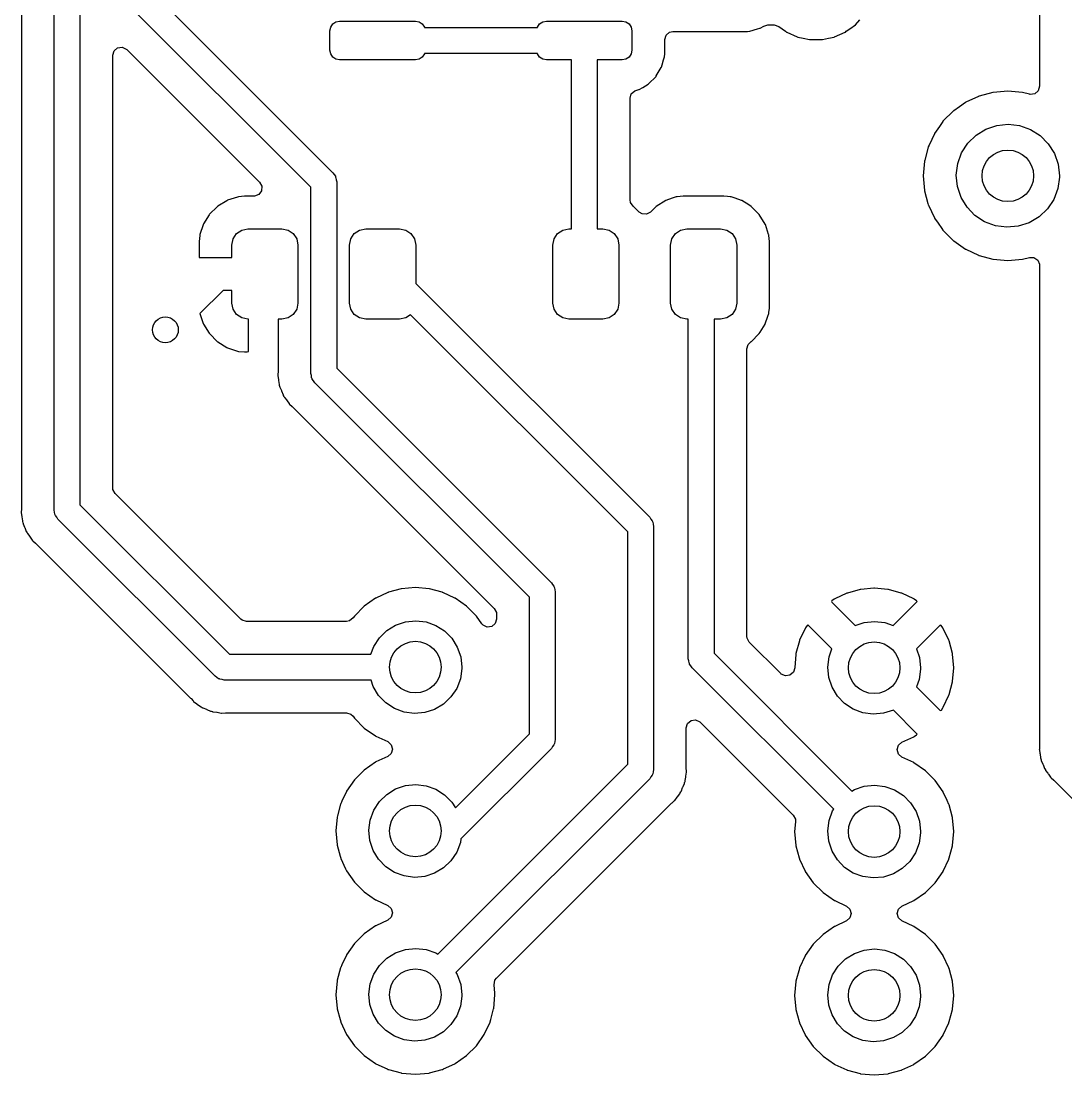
# Model space of a CAD drawing. Extents: x 61 to 228, y -146 to -45.
# Drawn here: x 167.18 to 183.38, y -120.77 to -104.43 of the extents above; entities that cross this region are included whole.
import ezdxf

# ---------------------------------------------------------------- set-up
doc = ezdxf.new("R2010")
doc.units = 0
doc.layers.add('BLACK', color=7, linetype='CONTINUOUS')

msp = doc.modelspace()

# ---------------------------------------------------------------- linework, layer by layer
at = {"layer": 'BLACK', "linetype": 'CONTINUOUS'}
for p, q in [((167.185, -58.9526), (167.185, -111.985)), ((167.694, -112.014), (167.694, -58.9277)), ((168.094, -59.0108), (168.094, -111.931)), ((182.968, -99.5813), (182.968, -105.443)), ((169.11, -103.879), (172.015, -106.784)), ((171.673, -107.008), (168.768, -104.103)), ((180.113, -104.489), (180.182, -104.412)), ((171.969, -104.582), (171.981, -104.525)), ((171.969, -104.882), (171.969, -104.582)), ((171.981, -104.525), (172.013, -104.476)), ((172.013, -104.476), (172.062, -104.444)), ((172.062, -104.444), (172.119, -104.432)), ((172.119, -104.432), (173.294, -104.432)), ((173.294, -104.432), (173.352, -104.444)), ((173.352, -104.444), (173.4, -104.476)), ((173.4, -104.476), (173.433, -104.525)), ((173.433, -104.525), (173.434, -104.532)), ((173.434, -104.532), (175.184, -104.532)), ((175.184, -104.532), (175.186, -104.525)), ((175.186, -104.525), (175.218, -104.476)), ((175.218, -104.476), (175.267, -104.444)), ((175.267, -104.444), (175.324, -104.432)), ((175.324, -104.432), (176.499, -104.432)), ((176.499, -104.432), (176.557, -104.444)), ((176.557, -104.444), (176.605, -104.476)), ((176.605, -104.476), (176.638, -104.525)), ((176.638, -104.525), (176.649, -104.582)), ((176.649, -104.582), (176.649, -104.882)), ((177.232, -104.602), (177.284, -104.591)), ((177.284, -104.591), (178.441, -104.591)), ((178.441, -104.591), (178.443, -104.591)), ((178.443, -104.591), (178.472, -104.589)), ((178.443, -104.591), (178.443, -104.591)), ((178.472, -104.589), (178.478, -104.588)), ((178.472, -104.589), (178.472, -104.589)), ((178.478, -104.588), (178.597, -104.554)), ((178.597, -104.554), (178.63, -104.544)), ((178.63, -104.544), (178.638, -104.542)), ((178.63, -104.544), (178.63, -104.544)), ((178.638, -104.542), (178.694, -104.509)), ((178.694, -104.509), (178.758, -104.491)), ((178.758, -104.491), (178.853, -104.491)), ((178.853, -104.491), (178.927, -104.515)), ((178.927, -104.515), (179.031, -104.59)), ((179.031, -104.59), (179.045, -104.601)), ((179.959, -104.601), (179.973, -104.59)), ((179.973, -104.59), (180.027, -104.551)), ((180.027, -104.551), (180.113, -104.489)), ((177.158, -104.717), (177.178, -104.649)), ((177.158, -104.949), (177.158, -104.717)), ((177.178, -104.649), (177.232, -104.602)), ((179.045, -104.601), (179.051, -104.604)), ((179.051, -104.604), (179.051, -104.604)), ((179.051, -104.604), (179.213, -104.676)), ((179.213, -104.676), (179.22, -104.679)), ((179.22, -104.679), (179.305, -104.697)), ((179.305, -104.697), (179.4, -104.717)), ((179.4, -104.717), (179.4, -104.717)), ((179.4, -104.717), (179.406, -104.718)), ((179.406, -104.718), (179.597, -104.718)), ((179.597, -104.718), (179.604, -104.717)), ((179.604, -104.717), (179.698, -104.697)), ((179.604, -104.717), (179.604, -104.717)), ((179.698, -104.697), (179.784, -104.679)), ((179.784, -104.679), (179.79, -104.676)), ((179.79, -104.676), (179.953, -104.604)), ((179.953, -104.604), (179.959, -104.601)), ((179.953, -104.604), (179.953, -104.604)), ((168.602, -104.961), (168.623, -104.893)), ((168.623, -104.893), (168.676, -104.846)), ((168.676, -104.846), (168.746, -104.836)), ((168.746, -104.836), (168.811, -104.866)), ((168.811, -104.866), (168.818, -104.872)), ((168.818, -104.872), (170.877, -106.931)), ((171.981, -104.94), (171.969, -104.882)), ((176.649, -104.882), (176.638, -104.94)), ((168.602, -111.668), (168.602, -104.961)), ((172.013, -104.989), (171.981, -104.94)), ((172.062, -105.021), (172.013, -104.989)), ((172.119, -105.032), (172.062, -105.021)), ((173.294, -105.032), (172.119, -105.032)), ((173.352, -105.021), (173.294, -105.032)), ((173.4, -104.989), (173.352, -105.021)), ((173.433, -104.94), (173.4, -104.989)), ((173.434, -104.932), (173.433, -104.94)), ((175.184, -104.932), (173.434, -104.932)), ((175.186, -104.94), (175.184, -104.932)), ((175.218, -104.989), (175.186, -104.94)), ((175.267, -105.021), (175.218, -104.989)), ((175.324, -105.032), (175.267, -105.021)), ((175.712, -105.032), (175.324, -105.032)), ((175.712, -107.654), (175.712, -105.032)), ((176.499, -105.032), (176.112, -105.032)), ((176.112, -105.032), (176.112, -107.654)), ((176.557, -105.021), (176.499, -105.032)), ((176.605, -104.989), (176.557, -105.021)), ((176.638, -104.94), (176.605, -104.989)), ((177.119, -105.112), (177.141, -105.035)), ((177.141, -105.035), (177.155, -104.986)), ((177.155, -104.986), (177.156, -104.974)), ((177.156, -104.974), (177.158, -104.951)), ((177.158, -104.951), (177.158, -104.949)), ((177.158, -104.951), (177.158, -104.951)), ((177.028, -105.282), (177.105, -105.153)), ((177.105, -105.153), (177.109, -105.146)), ((177.109, -105.146), (177.119, -105.112)), ((176.899, -105.411), (176.906, -105.407)), ((176.906, -105.407), (177.024, -105.289)), ((177.024, -105.289), (177.028, -105.282)), ((177.028, -105.282), (177.028, -105.282)), ((176.62, -105.628), (176.64, -105.56)), ((176.64, -105.56), (176.694, -105.513)), ((176.694, -105.513), (176.711, -105.507)), ((176.711, -105.507), (176.755, -105.494)), ((176.755, -105.494), (176.763, -105.492)), ((176.755, -105.494), (176.755, -105.494)), ((176.763, -105.492), (176.819, -105.459)), ((176.819, -105.459), (176.899, -105.411)), ((176.899, -105.411), (176.899, -105.411)), ((182.244, -105.538), (182.033, -105.595)), ((182.249, -105.537), (182.244, -105.538)), ((182.244, -105.538), (182.244, -105.538)), ((182.477, -105.517), (182.249, -105.537)), ((182.705, -105.537), (182.477, -105.517)), ((182.81, -105.565), (182.705, -105.537)), ((182.824, -105.568), (182.81, -105.565)), ((182.895, -105.558), (182.824, -105.568)), ((182.948, -105.511), (182.895, -105.558)), ((182.968, -105.443), (182.948, -105.511)), ((176.62, -107.204), (176.62, -105.628)), ((181.821, -105.693), (181.726, -105.759)), ((181.826, -105.691), (181.821, -105.693)), ((182.023, -105.599), (181.826, -105.691)), ((181.826, -105.691), (181.826, -105.691)), ((182.028, -105.596), (182.023, -105.599)), ((182.023, -105.599), (182.023, -105.599)), ((182.033, -105.595), (182.028, -105.596)), ((182.033, -105.595), (182.033, -105.595)), ((181.633, -105.824), (181.471, -105.986)), ((181.638, -105.821), (181.633, -105.824)), ((181.726, -105.759), (181.638, -105.821)), ((181.638, -105.821), (181.638, -105.821)), ((181.468, -105.991), (181.417, -106.064)), ((181.471, -105.986), (181.468, -105.991)), ((181.468, -105.991), (181.468, -105.991)), ((182.137, -106.107), (182.306, -106.049)), ((182.306, -106.049), (182.483, -106.031)), ((182.483, -106.031), (182.66, -106.052)), ((182.66, -106.052), (182.828, -106.111)), ((181.338, -106.179), (181.256, -106.354)), ((181.34, -106.174), (181.338, -106.179)), ((181.338, -106.179), (181.338, -106.179)), ((181.417, -106.064), (181.34, -106.174)), ((181.857, -106.325), (181.985, -106.2)), ((181.985, -106.2), (182.137, -106.107)), ((182.828, -106.111), (182.979, -106.207)), ((182.979, -106.207), (183.104, -106.334)), ((181.242, -106.387), (181.188, -106.586)), ((181.243, -106.381), (181.242, -106.387)), ((181.242, -106.387), (181.242, -106.387)), ((181.256, -106.354), (181.243, -106.381)), ((181.761, -106.475), (181.857, -106.325)), ((183.104, -106.334), (183.199, -106.485)), ((181.7, -106.642), (181.761, -106.475)), ((183.199, -106.485), (183.258, -106.653)), ((181.184, -106.602), (181.164, -106.831)), ((181.188, -106.586), (181.184, -106.602)), ((181.677, -106.819), (181.7, -106.642)), ((183.258, -106.653), (183.277, -106.831)), ((172.015, -106.784), (172.033, -106.813)), ((172.033, -106.813), (172.054, -106.839)), ((172.054, -106.839), (172.056, -106.85)), ((172.056, -106.85), (172.062, -106.86)), ((172.062, -106.86), (172.066, -106.893)), ((181.164, -106.831), (181.184, -107.059)), ((181.695, -106.997), (181.677, -106.819)), ((183.277, -106.853), (183.252, -107.029)), ((183.277, -106.831), (183.277, -106.853)), ((170.877, -106.931), (170.911, -106.994)), ((170.911, -106.994), (170.906, -107.065)), ((171.673, -109.897), (171.673, -107.008)), ((172.066, -106.893), (172.073, -106.926)), ((172.073, -106.926), (172.073, -109.815)), ((181.751, -107.166), (181.695, -106.997)), ((183.252, -107.029), (183.189, -107.196)), ((170.535, -107.16), (170.381, -107.211)), ((170.549, -107.157), (170.535, -107.16)), ((170.644, -107.147), (170.549, -107.157)), ((170.651, -107.147), (170.644, -107.147)), ((170.788, -107.147), (170.651, -107.147)), ((170.797, -107.146), (170.788, -107.147)), ((170.864, -107.121), (170.797, -107.146)), ((170.906, -107.065), (170.864, -107.121)), ((176.627, -107.245), (176.62, -107.204)), ((177.274, -107.18), (177.175, -107.213)), ((177.337, -107.159), (177.274, -107.18)), ((177.343, -107.157), (177.337, -107.159)), ((177.337, -107.159), (177.337, -107.159)), ((177.35, -107.156), (177.343, -107.157)), ((177.446, -107.146), (177.35, -107.156)), ((177.35, -107.156), (177.35, -107.156)), ((177.449, -107.146), (177.446, -107.146)), ((177.446, -107.146), (177.446, -107.146)), ((178.075, -107.146), (177.449, -107.146)), ((178.129, -107.152), (178.075, -107.146)), ((178.172, -107.156), (178.129, -107.152)), ((178.179, -107.157), (178.172, -107.156)), ((178.172, -107.156), (178.172, -107.156)), ((178.186, -107.159), (178.179, -107.157)), ((178.25, -107.18), (178.186, -107.159)), ((178.186, -107.159), (178.186, -107.159)), ((178.347, -107.212), (178.25, -107.18)), ((181.184, -107.059), (181.185, -107.064)), ((181.185, -107.064), (181.185, -107.064)), ((181.185, -107.064), (181.237, -107.259)), ((181.844, -107.319), (181.751, -107.166)), ((183.189, -107.196), (183.09, -107.345)), ((170.219, -107.312), (170.104, -107.426)), ((170.23, -107.303), (170.219, -107.312)), ((170.368, -107.217), (170.23, -107.303)), ((170.381, -107.211), (170.368, -107.217)), ((176.668, -107.302), (176.627, -107.245)), ((176.673, -107.305), (176.668, -107.302)), ((176.678, -107.31), (176.673, -107.305)), ((176.76, -107.393), (176.678, -107.31)), ((177.02, -107.311), (176.939, -107.393)), ((177.025, -107.306), (177.02, -107.311)), ((177.175, -107.213), (177.025, -107.306)), ((178.353, -107.216), (178.347, -107.212)), ((178.461, -107.283), (178.353, -107.216)), ((178.353, -107.216), (178.353, -107.216)), ((178.498, -107.305), (178.461, -107.283)), ((178.623, -107.43), (178.498, -107.305)), ((181.237, -107.259), (181.243, -107.28)), ((181.243, -107.28), (181.245, -107.285)), ((181.245, -107.285), (181.245, -107.285)), ((181.245, -107.285), (181.338, -107.482)), ((181.967, -107.447), (181.844, -107.319)), ((183.09, -107.345), (182.961, -107.468)), ((170.095, -107.438), (170.01, -107.576)), ((170.104, -107.426), (170.095, -107.438)), ((176.806, -107.422), (176.76, -107.393)), ((176.876, -107.427), (176.806, -107.422)), ((176.939, -107.393), (176.876, -107.427)), ((178.716, -107.581), (178.623, -107.43)), ((181.338, -107.482), (181.338, -107.482)), ((181.338, -107.482), (181.34, -107.487)), ((181.34, -107.487), (181.395, -107.567)), ((182.117, -107.545), (181.967, -107.447)), ((182.961, -107.468), (182.808, -107.559)), ((170.004, -107.589), (169.953, -107.743)), ((170.01, -107.576), (170.004, -107.589)), ((170.521, -107.728), (170.602, -107.674)), ((170.602, -107.674), (170.698, -107.654)), ((170.698, -107.654), (171.223, -107.654)), ((171.223, -107.654), (171.319, -107.674)), ((171.319, -107.674), (171.4, -107.728)), ((172.346, -107.728), (172.427, -107.674)), ((172.427, -107.674), (172.523, -107.654)), ((172.523, -107.654), (173.048, -107.654)), ((173.048, -107.654), (173.144, -107.674)), ((173.144, -107.674), (173.225, -107.728)), ((175.498, -107.728), (175.579, -107.674)), ((175.579, -107.674), (175.674, -107.654)), ((175.674, -107.654), (175.712, -107.654)), ((176.112, -107.654), (176.199, -107.654)), ((176.199, -107.654), (176.295, -107.674)), ((176.295, -107.674), (176.376, -107.728)), ((177.323, -107.728), (177.404, -107.674)), ((177.404, -107.674), (177.499, -107.654)), ((177.499, -107.654), (178.024, -107.654)), ((178.024, -107.654), (178.12, -107.674)), ((178.12, -107.674), (178.201, -107.728)), ((178.718, -107.588), (178.716, -107.581)), ((178.769, -107.74), (178.718, -107.588)), ((181.395, -107.567), (181.453, -107.649)), ((181.453, -107.649), (181.471, -107.675)), ((181.471, -107.675), (181.633, -107.837)), ((182.284, -107.607), (182.117, -107.545)), ((182.461, -107.63), (182.284, -107.607)), ((182.638, -107.614), (182.461, -107.63)), ((182.808, -107.559), (182.638, -107.614)), ((169.95, -107.757), (169.94, -107.851)), ((169.94, -107.851), (169.94, -107.857)), ((169.94, -107.857), (169.94, -108.082)), ((169.953, -107.743), (169.95, -107.757)), ((170.448, -107.904), (170.467, -107.809)), ((170.467, -107.809), (170.521, -107.728)), ((171.4, -107.728), (171.454, -107.809)), ((171.454, -107.809), (171.473, -107.904)), ((172.273, -107.904), (172.292, -107.809)), ((172.292, -107.809), (172.346, -107.728)), ((173.225, -107.728), (173.279, -107.809)), ((173.279, -107.809), (173.298, -107.904)), ((175.424, -107.904), (175.443, -107.809)), ((175.443, -107.809), (175.498, -107.728)), ((176.376, -107.728), (176.43, -107.809)), ((176.43, -107.809), (176.449, -107.904)), ((177.249, -107.904), (177.268, -107.809)), ((177.268, -107.809), (177.323, -107.728)), ((178.201, -107.728), (178.255, -107.809)), ((178.255, -107.809), (178.274, -107.904)), ((178.772, -107.748), (178.769, -107.74)), ((178.773, -107.755), (178.772, -107.748)), ((178.783, -107.851), (178.773, -107.755)), ((178.773, -107.755), (178.773, -107.755)), ((178.783, -107.854), (178.783, -107.851)), ((178.783, -108.855), (178.783, -107.854)), ((181.633, -107.837), (181.638, -107.84)), ((181.638, -107.84), (181.638, -107.84)), ((181.638, -107.84), (181.712, -107.892)), ((170.448, -108.1), (170.448, -107.904)), ((171.473, -107.904), (171.473, -108.804)), ((172.273, -108.804), (172.273, -107.904)), ((173.298, -107.904), (173.298, -108.499)), ((175.424, -108.804), (175.424, -107.904)), ((176.449, -107.904), (176.449, -108.804)), ((177.249, -108.804), (177.249, -107.904)), ((178.274, -107.904), (178.274, -108.804)), ((181.712, -107.892), (181.821, -107.968)), ((181.821, -107.968), (181.826, -107.97)), ((181.826, -107.97), (181.826, -107.97)), ((181.826, -107.97), (182.021, -108.061)), ((169.94, -108.082), (169.944, -108.098)), ((169.944, -108.098), (169.946, -108.099)), ((169.946, -108.099), (169.953, -108.1)), ((169.953, -108.1), (170.448, -108.1)), ((182.021, -108.061), (182.028, -108.065)), ((182.028, -108.065), (182.033, -108.066)), ((182.033, -108.066), (182.033, -108.066)), ((182.033, -108.066), (182.244, -108.123)), ((182.244, -108.123), (182.244, -108.123)), ((182.244, -108.123), (182.249, -108.124)), ((182.249, -108.124), (182.477, -108.144)), ((182.477, -108.144), (182.705, -108.124)), ((182.705, -108.124), (182.81, -108.096)), ((182.81, -108.096), (182.881, -108.098)), ((182.881, -108.098), (182.94, -108.138)), ((182.94, -108.138), (182.968, -108.203)), ((182.968, -108.203), (182.968, -108.218)), ((182.968, -108.218), (182.968, -115.661)), ((173.298, -108.499), (176.926, -112.127)), ((170.312, -108.608), (169.953, -108.968)), ((170.448, -108.608), (170.312, -108.608)), ((170.448, -108.804), (170.448, -108.608)), ((170.467, -108.9), (170.448, -108.804)), ((171.473, -108.804), (171.454, -108.9)), ((172.292, -108.9), (172.273, -108.804)), ((175.443, -108.9), (175.424, -108.804)), ((176.449, -108.804), (176.43, -108.9)), ((177.268, -108.9), (177.249, -108.804)), ((178.274, -108.804), (178.255, -108.9)), ((169.953, -108.968), (170.004, -109.121)), ((170.521, -108.981), (170.467, -108.9)), ((170.602, -109.035), (170.521, -108.981)), ((171.4, -108.981), (171.319, -109.035)), ((171.454, -108.9), (171.4, -108.981)), ((172.346, -108.981), (172.292, -108.9)), ((172.427, -109.035), (172.346, -108.981)), ((173.219, -108.985), (173.144, -109.035)), ((176.584, -112.351), (173.219, -108.985)), ((175.498, -108.981), (175.443, -108.9)), ((175.579, -109.035), (175.498, -108.981)), ((176.376, -108.981), (176.295, -109.035)), ((176.43, -108.9), (176.376, -108.981)), ((177.323, -108.981), (177.268, -108.9)), ((177.404, -109.035), (177.323, -108.981)), ((178.201, -108.981), (178.12, -109.035)), ((178.255, -108.9), (178.201, -108.981)), ((178.757, -109.006), (178.77, -108.966)), ((178.77, -108.966), (178.772, -108.959)), ((178.77, -108.966), (178.77, -108.966)), ((178.772, -108.959), (178.773, -108.95)), ((178.773, -108.95), (178.78, -108.881)), ((178.78, -108.881), (178.783, -108.855)), ((170.004, -109.121), (170.011, -109.134)), ((170.011, -109.134), (170.096, -109.272)), ((170.698, -109.054), (170.602, -109.035)), ((170.706, -109.054), (170.698, -109.054)), ((170.706, -109.549), (170.706, -109.054)), ((171.223, -109.054), (171.165, -109.054)), ((171.165, -109.054), (171.165, -109.868)), ((171.319, -109.035), (171.223, -109.054)), ((172.523, -109.054), (172.427, -109.035)), ((173.048, -109.054), (172.523, -109.054)), ((173.144, -109.035), (173.048, -109.054)), ((175.674, -109.054), (175.579, -109.035)), ((176.199, -109.054), (175.674, -109.054)), ((176.295, -109.035), (176.199, -109.054)), ((177.499, -109.054), (177.404, -109.035)), ((177.524, -109.054), (177.499, -109.054)), ((177.524, -114.319), (177.524, -109.054)), ((178.024, -109.054), (177.924, -109.054)), ((177.924, -109.054), (177.924, -114.236)), ((178.12, -109.035), (178.024, -109.054)), ((178.637, -109.256), (178.713, -109.133)), ((178.713, -109.133), (178.717, -109.127)), ((178.713, -109.133), (178.713, -109.133)), ((178.717, -109.127), (178.757, -109.006)), ((170.096, -109.272), (170.105, -109.284)), ((170.105, -109.284), (170.22, -109.398)), ((178.504, -109.398), (178.619, -109.283)), ((178.619, -109.283), (178.624, -109.278)), ((178.624, -109.278), (178.637, -109.256)), ((170.22, -109.398), (170.231, -109.407)), ((170.231, -109.407), (170.369, -109.492)), ((170.369, -109.492), (170.382, -109.498)), ((178.432, -109.514), (178.452, -109.446)), ((178.452, -109.446), (178.487, -109.412)), ((178.487, -109.411), (178.492, -109.408)), ((178.487, -109.412), (178.487, -109.411)), ((178.492, -109.408), (178.492, -109.407)), ((178.492, -109.407), (178.493, -109.407)), ((178.493, -109.407), (178.499, -109.403)), ((178.493, -109.407), (178.493, -109.407)), ((178.499, -109.403), (178.504, -109.398)), ((170.382, -109.498), (170.537, -109.55)), ((170.537, -109.55), (170.55, -109.553)), ((170.55, -109.553), (170.644, -109.562)), ((170.644, -109.562), (170.651, -109.562)), ((170.651, -109.562), (170.688, -109.562)), ((170.688, -109.562), (170.704, -109.558)), ((170.704, -109.558), (170.705, -109.557)), ((170.705, -109.557), (170.706, -109.549)), ((178.432, -113.973), (178.432, -109.514)), ((172.073, -109.815), (175.402, -113.143)), ((171.163, -109.901), (171.161, -109.935)), ((171.161, -109.935), (171.17, -109.991)), ((171.165, -109.877), (171.163, -109.901)), ((171.165, -109.868), (171.165, -109.877)), ((171.681, -109.93), (171.673, -109.897)), ((171.685, -109.963), (171.681, -109.93)), ((171.691, -109.973), (171.685, -109.963)), ((171.693, -109.984), (171.691, -109.973)), ((171.714, -110.01), (171.693, -109.984)), ((171.17, -109.991), (171.172, -109.998)), ((171.172, -109.998), (171.173, -110.004)), ((171.173, -110.004), (171.18, -110.068)), ((171.18, -110.068), (171.183, -110.075)), ((171.183, -110.075), (171.184, -110.077)), ((171.184, -110.077), (171.188, -110.094)), ((171.188, -110.094), (171.189, -110.096)), ((171.189, -110.096), (171.19, -110.104)), ((171.19, -110.104), (171.193, -110.111)), ((171.193, -110.111), (171.216, -110.162)), ((171.732, -110.039), (171.714, -110.01)), ((175.06, -113.367), (171.732, -110.039)), ((171.216, -110.162), (171.218, -110.168)), ((171.218, -110.168), (171.241, -110.228)), ((171.241, -110.228), (171.245, -110.234)), ((171.245, -110.234), (171.246, -110.237)), ((171.246, -110.237), (171.255, -110.251)), ((171.255, -110.251), (171.256, -110.254)), ((171.256, -110.254), (171.259, -110.261)), ((171.259, -110.261), (171.264, -110.267)), ((171.264, -110.267), (171.298, -110.311)), ((171.298, -110.311), (171.302, -110.317)), ((171.302, -110.317), (171.334, -110.363)), ((171.334, -110.363), (171.334, -110.363)), ((171.334, -110.363), (171.338, -110.369)), ((171.338, -110.369), (171.344, -110.374)), ((171.344, -110.374), (171.344, -110.374)), ((171.344, -110.374), (171.385, -110.411)), ((171.385, -110.411), (171.39, -110.416)), ((171.39, -110.416), (174.515, -113.541)), ((168.605, -111.695), (168.602, -111.668)), ((168.639, -111.757), (168.605, -111.695)), ((170.587, -113.705), (168.639, -111.757)), ((168.094, -111.931), (170.413, -114.25)), ((167.185, -111.994), (167.181, -112.051)), ((167.181, -112.051), (167.183, -112.059)), ((167.183, -112.059), (167.183, -112.059)), ((167.183, -112.059), (167.192, -112.114)), ((167.185, -111.985), (167.185, -111.994)), ((167.701, -112.047), (167.694, -112.014)), ((167.705, -112.08), (167.701, -112.047)), ((167.711, -112.09), (167.705, -112.08)), ((167.714, -112.101), (167.711, -112.09)), ((167.735, -112.127), (167.714, -112.101)), ((167.192, -112.114), (167.193, -112.121)), ((167.193, -112.121), (167.201, -112.184)), ((167.201, -112.184), (167.204, -112.191)), ((167.204, -112.191), (167.204, -112.194)), ((167.204, -112.194), (167.209, -112.21)), ((167.209, -112.21), (167.209, -112.213)), ((167.209, -112.213), (167.211, -112.22)), ((167.211, -112.22), (167.214, -112.227)), ((167.214, -112.227), (167.236, -112.279)), ((167.752, -112.155), (167.735, -112.127)), ((170.189, -114.592), (167.752, -112.155)), ((176.926, -112.127), (176.943, -112.155)), ((176.943, -112.155), (176.964, -112.181)), ((176.964, -112.181), (176.967, -112.192)), ((176.967, -112.192), (176.973, -112.202)), ((176.973, -112.202), (176.977, -112.235)), ((176.977, -112.235), (176.984, -112.268)), ((176.984, -112.268), (176.984, -116.04)), ((167.236, -112.279), (167.239, -112.285)), ((167.239, -112.285), (167.262, -112.345)), ((167.262, -112.345), (167.266, -112.351)), ((167.266, -112.351), (167.267, -112.353)), ((167.267, -112.353), (167.275, -112.368)), ((167.275, -112.368), (167.277, -112.37)), ((167.277, -112.37), (167.28, -112.377)), ((167.28, -112.377), (167.317, -112.426)), ((167.317, -112.426), (167.319, -112.428)), ((167.319, -112.428), (167.322, -112.433)), ((167.322, -112.433), (167.354, -112.48)), ((176.584, -115.957), (176.584, -112.351)), ((167.354, -112.48), (167.354, -112.48)), ((167.354, -112.48), (167.359, -112.486)), ((167.359, -112.486), (167.364, -112.491)), ((167.364, -112.491), (167.364, -112.491)), ((167.364, -112.491), (167.405, -112.527)), ((167.405, -112.527), (167.41, -112.532)), ((167.41, -112.532), (169.809, -114.931)), ((173.074, -113.237), (172.877, -113.29)), ((173.079, -113.236), (173.074, -113.237)), ((173.074, -113.237), (173.074, -113.237)), ((173.293, -113.217), (173.079, -113.236)), ((173.508, -113.236), (173.293, -113.217)), ((173.513, -113.237), (173.508, -113.236)), ((173.71, -113.29), (173.513, -113.237)), ((173.513, -113.237), (173.513, -113.237)), ((175.402, -113.143), (175.419, -113.171)), ((175.419, -113.171), (175.44, -113.197)), ((175.44, -113.197), (175.443, -113.208)), ((175.443, -113.208), (175.449, -113.218)), ((175.449, -113.218), (175.453, -113.251)), ((175.453, -113.251), (175.46, -113.284)), ((180.186, -113.248), (179.989, -113.301)), ((180.197, -113.246), (180.186, -113.248)), ((180.4, -113.228), (180.197, -113.246)), ((180.411, -113.228), (180.4, -113.228)), ((180.614, -113.246), (180.411, -113.228)), ((180.625, -113.248), (180.614, -113.246)), ((180.822, -113.301), (180.625, -113.248)), ((172.677, -113.383), (172.501, -113.506)), ((172.682, -113.38), (172.677, -113.383)), ((172.867, -113.294), (172.682, -113.38)), ((172.682, -113.38), (172.682, -113.38)), ((172.872, -113.292), (172.867, -113.294)), ((172.867, -113.294), (172.867, -113.294)), ((172.877, -113.29), (172.872, -113.292)), ((172.877, -113.29), (172.877, -113.29)), ((173.715, -113.292), (173.71, -113.29)), ((173.71, -113.29), (173.71, -113.29)), ((173.72, -113.294), (173.715, -113.292)), ((173.905, -113.38), (173.72, -113.294)), ((173.72, -113.294), (173.72, -113.294)), ((173.91, -113.383), (173.905, -113.38)), ((173.905, -113.38), (173.905, -113.38)), ((174.086, -113.506), (173.91, -113.383)), ((175.06, -115.487), (175.06, -113.367)), ((175.46, -113.284), (175.46, -115.57)), ((179.785, -113.396), (179.75, -113.42)), ((179.794, -113.391), (179.785, -113.396)), ((179.979, -113.304), (179.794, -113.391)), ((179.989, -113.301), (179.979, -113.304)), ((180.832, -113.304), (180.822, -113.301)), ((181.017, -113.391), (180.832, -113.304)), ((181.026, -113.396), (181.017, -113.391)), ((181.06, -113.42), (181.026, -113.396)), ((172.501, -113.506), (172.349, -113.658)), ((174.238, -113.658), (174.086, -113.506)), ((174.515, -113.541), (174.549, -113.603)), ((179.75, -113.42), (179.741, -113.431)), ((179.741, -113.431), (179.748, -113.444)), ((179.748, -113.444), (180.11, -113.805)), ((180.701, -113.806), (181.063, -113.444)), ((181.069, -113.432), (181.06, -113.42)), ((181.063, -113.444), (181.069, -113.432)), ((170.608, -113.722), (170.587, -113.705)), ((170.676, -113.742), (170.608, -113.722)), ((172.224, -113.742), (170.676, -113.742)), ((172.272, -113.733), (172.224, -113.742)), ((172.327, -113.688), (172.272, -113.733)), ((172.349, -113.658), (172.327, -113.688)), ((173.139, -113.747), (173.298, -113.731)), ((173.298, -113.731), (173.458, -113.75)), ((174.322, -113.778), (174.238, -113.658)), ((174.552, -113.706), (174.531, -113.774)), ((174.549, -113.603), (174.552, -113.63)), ((174.552, -113.63), (174.552, -113.706)), ((180.251, -113.757), (180.41, -113.741)), ((180.41, -113.741), (180.57, -113.76)), ((172.735, -113.995), (172.85, -113.883)), ((172.85, -113.883), (172.987, -113.799)), ((172.987, -113.799), (173.139, -113.747)), ((173.458, -113.75), (173.609, -113.803)), ((173.609, -113.803), (173.745, -113.889)), ((173.745, -113.889), (173.858, -114.003)), ((174.343, -113.801), (174.322, -113.778)), ((174.408, -113.831), (174.343, -113.801)), ((174.478, -113.82), (174.408, -113.831)), ((174.531, -113.774), (174.478, -113.82)), ((179.336, -113.849), (179.249, -114.034)), ((179.341, -113.84), (179.336, -113.849)), ((179.365, -113.806), (179.341, -113.84)), ((179.377, -113.796), (179.365, -113.806)), ((179.389, -113.803), (179.377, -113.796)), ((179.751, -114.166), (179.389, -113.803)), ((180.11, -113.805), (180.251, -113.757)), ((180.57, -113.76), (180.701, -113.806)), ((181.422, -113.804), (181.06, -114.165)), ((181.435, -113.797), (181.422, -113.804)), ((181.445, -113.805), (181.435, -113.797)), ((181.47, -113.84), (181.445, -113.805)), ((181.475, -113.849), (181.47, -113.84)), ((181.561, -114.034), (181.475, -113.849)), ((172.648, -114.13), (172.735, -113.995)), ((173.858, -114.003), (173.943, -114.139)), ((178.435, -114), (178.432, -113.973)), ((178.469, -114.062), (178.435, -114)), ((178.958, -114.551), (178.469, -114.062)), ((179.246, -114.044), (179.193, -114.241)), ((179.249, -114.034), (179.246, -114.044)), ((181.565, -114.044), (181.561, -114.034)), ((181.618, -114.241), (181.565, -114.044)), ((172.605, -114.25), (172.648, -114.13)), ((173.943, -114.139), (173.996, -114.291)), ((179.706, -114.291), (179.751, -114.166)), ((181.06, -114.165), (181.108, -114.301)), ((170.413, -114.25), (172.605, -114.25)), ((173.996, -114.291), (174.013, -114.45)), ((177.531, -114.351), (177.524, -114.319)), ((177.535, -114.385), (177.531, -114.351)), ((177.541, -114.394), (177.535, -114.385)), ((177.544, -114.406), (177.541, -114.394)), ((177.924, -114.236), (180.06, -116.373)), ((179.191, -114.252), (179.173, -114.455)), ((179.193, -114.241), (179.191, -114.252)), ((179.685, -114.45), (179.706, -114.291)), ((181.108, -114.301), (181.125, -114.46)), ((181.62, -114.252), (181.618, -114.241)), ((181.638, -114.455), (181.62, -114.252)), ((174.013, -114.471), (173.991, -114.63)), ((174.013, -114.45), (174.013, -114.471)), ((177.564, -114.432), (177.544, -114.406)), ((177.582, -114.46), (177.564, -114.432)), ((179.777, -116.655), (177.582, -114.46)), ((178.965, -114.557), (178.958, -114.551)), ((179.029, -114.587), (178.965, -114.557)), ((179.153, -114.53), (179.1, -114.577)), ((179.173, -114.462), (179.153, -114.53)), ((179.173, -114.455), (179.173, -114.462)), ((179.701, -114.61), (179.685, -114.45)), ((181.125, -114.481), (181.103, -114.64)), ((181.125, -114.46), (181.125, -114.481)), ((181.62, -114.669), (181.638, -114.466)), ((181.638, -114.466), (181.638, -114.455)), ((170.217, -114.61), (170.189, -114.592)), ((170.243, -114.631), (170.217, -114.61)), ((170.255, -114.633), (170.243, -114.631)), ((170.264, -114.639), (170.255, -114.633)), ((170.298, -114.643), (170.264, -114.639)), ((170.33, -114.65), (170.298, -114.643)), ((172.606, -114.65), (170.33, -114.65)), ((172.64, -114.753), (172.606, -114.65)), ((173.991, -114.63), (173.934, -114.78)), ((179.1, -114.577), (179.029, -114.587)), ((179.752, -114.763), (179.701, -114.61)), ((181.103, -114.64), (181.059, -114.755)), ((181.565, -114.877), (181.618, -114.68)), ((181.618, -114.68), (181.62, -114.669)), ((172.723, -114.89), (172.64, -114.753)), ((173.934, -114.78), (173.845, -114.913)), ((179.835, -114.9), (179.752, -114.763)), ((181.059, -114.755), (181.422, -115.118)), ((181.475, -115.072), (181.561, -114.887)), ((181.561, -114.887), (181.565, -114.877)), ((169.809, -114.931), (169.815, -114.937)), ((169.815, -114.937), (169.846, -114.973)), ((169.846, -114.973), (169.853, -114.981)), ((169.853, -114.981), (169.905, -115.018)), ((169.905, -115.018), (169.91, -115.022)), ((169.91, -115.022), (169.961, -115.061)), ((172.834, -115.005), (172.723, -114.89)), ((172.969, -115.093), (172.834, -115.005)), ((173.729, -115.024), (173.591, -115.106)), ((173.845, -114.913), (173.729, -115.024)), ((179.946, -115.015), (179.835, -114.9)), ((180.081, -115.103), (179.946, -115.015)), ((169.961, -115.061), (169.968, -115.064)), ((169.968, -115.064), (169.97, -115.065)), ((169.97, -115.065), (169.985, -115.074)), ((169.985, -115.074), (169.987, -115.075)), ((169.987, -115.075), (169.993, -115.079)), ((169.993, -115.079), (170, -115.082)), ((170, -115.082), (170, -115.082)), ((170, -115.082), (170.053, -115.103)), ((170.053, -115.103), (170.059, -115.105)), ((170.059, -115.105), (170.117, -115.132)), ((170.117, -115.132), (170.125, -115.133)), ((170.125, -115.133), (170.127, -115.134)), ((170.127, -115.134), (170.143, -115.138)), ((170.143, -115.138), (170.146, -115.139)), ((170.146, -115.139), (170.153, -115.142)), ((170.153, -115.142), (170.161, -115.143)), ((170.161, -115.143), (170.216, -115.15)), ((170.216, -115.15), (170.223, -115.151)), ((170.223, -115.151), (170.261, -115.158)), ((170.261, -115.158), (170.286, -115.163)), ((170.286, -115.163), (170.293, -115.162)), ((170.293, -115.162), (170.348, -115.159)), ((170.293, -115.162), (170.293, -115.162)), ((170.348, -115.159), (170.355, -115.159)), ((170.355, -115.159), (172.224, -115.159)), ((172.224, -115.159), (172.292, -115.179)), ((172.292, -115.179), (172.327, -115.213)), ((172.327, -115.213), (172.349, -115.243)), ((173.119, -115.149), (172.969, -115.093)), ((173.278, -115.17), (173.119, -115.149)), ((173.438, -115.156), (173.278, -115.17)), ((173.591, -115.106), (173.438, -115.156)), ((180.231, -115.159), (180.081, -115.103)), ((180.39, -115.18), (180.231, -115.159)), ((180.55, -115.166), (180.39, -115.18)), ((180.702, -115.116), (180.55, -115.166)), ((181.062, -115.477), (180.702, -115.116)), ((181.422, -115.118), (181.434, -115.125)), ((181.434, -115.125), (181.446, -115.115)), ((181.446, -115.115), (181.47, -115.081)), ((181.47, -115.081), (181.475, -115.072)), ((172.349, -115.243), (172.501, -115.395)), ((177.492, -115.394), (177.513, -115.326)), ((177.513, -115.326), (177.566, -115.279)), ((177.566, -115.279), (177.636, -115.269)), ((177.636, -115.269), (177.701, -115.299)), ((177.701, -115.299), (177.708, -115.305)), ((177.708, -115.305), (178.432, -116.029)), ((172.501, -115.395), (172.677, -115.518)), ((172.677, -115.518), (172.682, -115.521)), ((172.682, -115.521), (172.682, -115.521)), ((172.682, -115.521), (172.865, -115.606)), ((173.914, -116.633), (175.06, -115.487)), ((177.492, -116.015), (177.492, -115.394)), ((180.833, -115.616), (181.017, -115.53)), ((181.017, -115.53), (181.026, -115.525)), ((181.026, -115.525), (181.061, -115.501)), ((181.061, -115.501), (181.069, -115.49)), ((181.069, -115.49), (181.062, -115.477)), ((172.865, -115.606), (172.918, -115.653)), ((172.918, -115.653), (172.938, -115.721)), ((175.419, -115.683), (175.401, -115.711)), ((175.44, -115.657), (175.419, -115.683)), ((175.443, -115.646), (175.44, -115.657)), ((175.449, -115.636), (175.443, -115.646)), ((175.453, -115.603), (175.449, -115.636)), ((175.46, -115.57), (175.453, -115.603)), ((180.76, -115.729), (180.781, -115.661)), ((180.781, -115.661), (180.833, -115.616)), ((182.968, -115.67), (182.965, -115.72)), ((182.968, -115.661), (182.968, -115.67)), ((172.865, -115.835), (172.682, -115.92)), ((172.917, -115.789), (172.865, -115.835)), ((172.938, -115.721), (172.917, -115.789)), ((175.401, -115.711), (173.999, -117.114)), ((180.78, -115.798), (180.76, -115.729)), ((180.833, -115.844), (180.78, -115.798)), ((181.017, -115.93), (180.833, -115.844)), ((182.965, -115.72), (182.964, -115.727)), ((182.964, -115.727), (182.965, -115.735)), ((182.965, -115.735), (182.965, -115.735)), ((182.965, -115.735), (182.975, -115.79)), ((182.975, -115.79), (182.976, -115.797)), ((182.976, -115.797), (182.984, -115.86)), ((182.984, -115.86), (182.986, -115.867)), ((182.986, -115.867), (182.987, -115.87)), ((172.677, -115.923), (172.501, -116.046)), ((172.682, -115.92), (172.677, -115.923)), ((172.682, -115.92), (172.682, -115.92)), ((173.639, -118.902), (176.584, -115.957)), ((177.493, -116.023), (177.492, -116.015)), ((177.495, -116.06), (177.493, -116.023)), ((178.432, -116.029), (179.149, -116.746)), ((181.022, -115.933), (181.017, -115.93)), ((181.017, -115.93), (181.017, -115.93)), ((181.198, -116.056), (181.022, -115.933)), ((182.987, -115.87), (182.992, -115.886)), ((182.992, -115.886), (182.992, -115.889)), ((182.992, -115.889), (182.994, -115.896)), ((182.994, -115.896), (183.019, -115.953)), ((183.019, -115.953), (183.019, -115.955)), ((183.019, -115.955), (183.022, -115.961)), ((183.022, -115.961), (183.044, -116.021)), ((183.044, -116.021), (183.049, -116.027)), ((183.049, -116.027), (183.05, -116.029)), ((183.05, -116.029), (183.058, -116.044)), ((172.501, -116.046), (172.349, -116.198)), ((176.925, -116.181), (173.921, -119.185)), ((176.943, -116.153), (176.925, -116.181)), ((176.964, -116.127), (176.943, -116.153)), ((176.967, -116.116), (176.964, -116.127)), ((176.973, -116.106), (176.967, -116.116)), ((176.977, -116.073), (176.973, -116.106)), ((176.984, -116.04), (176.977, -116.073)), ((177.476, -116.209), (177.483, -116.156)), ((177.483, -116.156), (177.484, -116.154)), ((177.484, -116.154), (177.485, -116.148)), ((177.485, -116.148), (177.492, -116.107)), ((177.492, -116.107), (177.496, -116.085)), ((177.496, -116.085), (177.495, -116.06)), ((181.35, -116.208), (181.198, -116.056)), ((183.058, -116.044), (183.06, -116.046)), ((183.06, -116.046), (183.063, -116.053)), ((183.063, -116.053), (183.095, -116.096)), ((183.095, -116.096), (183.101, -116.104)), ((183.101, -116.104), (183.105, -116.109)), ((183.105, -116.109), (183.137, -116.156)), ((183.137, -116.156), (183.137, -116.156)), ((183.137, -116.156), (183.142, -116.162)), ((183.142, -116.162), (183.147, -116.167)), ((183.147, -116.167), (183.147, -116.167)), ((183.147, -116.167), (183.188, -116.203)), ((172.349, -116.198), (172.225, -116.374)), ((172.85, -116.423), (172.987, -116.339)), ((172.987, -116.339), (173.139, -116.287)), ((173.139, -116.287), (173.298, -116.271)), ((173.298, -116.271), (173.458, -116.29)), ((173.458, -116.29), (173.609, -116.343)), ((173.609, -116.343), (173.745, -116.429)), ((177.416, -116.369), (177.436, -116.318)), ((177.436, -116.318), (177.439, -116.312)), ((177.439, -116.312), (177.443, -116.302)), ((177.443, -116.302), (177.465, -116.253)), ((177.465, -116.253), (177.466, -116.246)), ((177.466, -116.246), (177.467, -116.243)), ((177.467, -116.243), (177.472, -116.227)), ((177.472, -116.227), (177.473, -116.224)), ((177.473, -116.224), (177.475, -116.217)), ((177.475, -116.217), (177.476, -116.209)), ((180.06, -116.373), (180.099, -116.349)), ((180.099, -116.349), (180.251, -116.297)), ((180.251, -116.297), (180.41, -116.281)), ((180.41, -116.281), (180.57, -116.3)), ((180.57, -116.3), (180.721, -116.353)), ((180.721, -116.353), (180.857, -116.439)), ((181.473, -116.384), (181.35, -116.208)), ((183.188, -116.203), (183.193, -116.208)), ((183.193, -116.208), (186.261, -119.276)), ((172.223, -116.379), (172.152, -116.531)), ((172.225, -116.374), (172.223, -116.379)), ((172.223, -116.379), (172.223, -116.379)), ((172.735, -116.535), (172.85, -116.423)), ((173.745, -116.429), (173.858, -116.543)), ((177.306, -116.524), (177.314, -116.517)), ((177.314, -116.517), (177.351, -116.465)), ((177.351, -116.465), (177.355, -116.46)), ((177.355, -116.46), (177.39, -116.416)), ((177.39, -116.416), (177.394, -116.41)), ((177.394, -116.41), (177.398, -116.403)), ((177.398, -116.403), (177.399, -116.4)), ((177.399, -116.4), (177.407, -116.386)), ((177.407, -116.386), (177.409, -116.383)), ((177.409, -116.383), (177.413, -116.377)), ((177.413, -116.377), (177.416, -116.369)), ((180.857, -116.439), (180.97, -116.553)), ((181.476, -116.389), (181.473, -116.384)), ((181.536, -116.517), (181.476, -116.389)), ((181.476, -116.389), (181.476, -116.389)), ((181.564, -116.579), (181.536, -116.517)), ((172.133, -116.574), (172.084, -116.757)), ((172.135, -116.569), (172.133, -116.574)), ((172.133, -116.574), (172.133, -116.574)), ((172.152, -116.531), (172.135, -116.569)), ((172.594, -116.821), (172.648, -116.67)), ((172.648, -116.67), (172.735, -116.535)), ((173.858, -116.543), (173.914, -116.633)), ((174.55, -119.276), (177.265, -116.561)), ((177.265, -116.561), (177.271, -116.555)), ((177.271, -116.555), (177.306, -116.524)), ((179.706, -116.831), (179.76, -116.68)), ((179.76, -116.68), (179.777, -116.655)), ((180.97, -116.553), (181.055, -116.689)), ((181.566, -116.584), (181.564, -116.579)), ((181.618, -116.781), (181.566, -116.584)), ((181.566, -116.584), (181.566, -116.584)), ((172.079, -116.776), (172.06, -116.99)), ((172.084, -116.757), (172.079, -116.776)), ((172.573, -116.98), (172.594, -116.821)), ((179.149, -116.746), (179.183, -116.809)), ((179.186, -116.846), (179.176, -116.954)), ((179.183, -116.809), (179.186, -116.846)), ((179.685, -116.99), (179.706, -116.831)), ((181.055, -116.689), (181.108, -116.841)), ((181.108, -116.841), (181.125, -117)), ((181.62, -116.786), (181.618, -116.781)), ((181.639, -117), (181.62, -116.786)), ((172.06, -116.99), (172.079, -117.205)), ((172.589, -117.14), (172.573, -116.98)), ((179.176, -116.954), (179.172, -117)), ((179.172, -117), (179.191, -117.215)), ((179.701, -117.15), (179.685, -116.99)), ((181.125, -117), (181.125, -117.021)), ((181.62, -117.215), (181.639, -117)), ((172.64, -117.293), (172.589, -117.14)), ((173.991, -117.17), (173.934, -117.32)), ((173.999, -117.114), (173.991, -117.17)), ((179.752, -117.303), (179.701, -117.15)), ((181.125, -117.021), (181.103, -117.18)), ((172.079, -117.205), (172.08, -117.21)), ((172.08, -117.21), (172.08, -117.21)), ((172.08, -117.21), (172.126, -117.38)), ((172.723, -117.43), (172.64, -117.293)), ((173.934, -117.32), (173.845, -117.453)), ((179.191, -117.215), (179.192, -117.22)), ((179.192, -117.22), (179.192, -117.22)), ((179.192, -117.22), (179.242, -117.407)), ((179.835, -117.44), (179.752, -117.303)), ((181.046, -117.33), (180.957, -117.463)), ((181.103, -117.18), (181.046, -117.33)), ((181.568, -117.407), (181.618, -117.22)), ((181.618, -117.22), (181.62, -117.215)), ((181.618, -117.22), (181.618, -117.22)), ((172.126, -117.38), (172.135, -117.412)), ((172.135, -117.412), (172.137, -117.417)), ((172.137, -117.417), (172.137, -117.417)), ((172.137, -117.417), (172.211, -117.576)), ((172.834, -117.545), (172.723, -117.43)), ((173.845, -117.453), (173.729, -117.564)), ((179.242, -117.407), (179.247, -117.422)), ((179.247, -117.422), (179.249, -117.427)), ((179.249, -117.427), (179.249, -117.427)), ((179.249, -117.427), (179.335, -117.612)), ((179.946, -117.555), (179.835, -117.44)), ((180.957, -117.463), (180.841, -117.574)), ((181.476, -117.612), (181.562, -117.427)), ((181.562, -117.427), (181.564, -117.422)), ((181.562, -117.427), (181.562, -117.427)), ((181.564, -117.422), (181.568, -117.407)), ((172.211, -117.576), (172.225, -117.607)), ((172.225, -117.607), (172.349, -117.783)), ((172.969, -117.633), (172.834, -117.545)), ((173.119, -117.689), (172.969, -117.633)), ((173.591, -117.646), (173.438, -117.696)), ((173.729, -117.564), (173.591, -117.646)), ((179.335, -117.612), (179.337, -117.617)), ((179.337, -117.617), (179.461, -117.793)), ((180.081, -117.643), (179.946, -117.555)), ((180.231, -117.699), (180.081, -117.643)), ((180.703, -117.656), (180.55, -117.706)), ((180.841, -117.574), (180.703, -117.656)), ((181.35, -117.793), (181.473, -117.617)), ((181.473, -117.617), (181.476, -117.612)), ((172.349, -117.783), (172.501, -117.935)), ((173.278, -117.71), (173.119, -117.689)), ((173.438, -117.696), (173.278, -117.71)), ((179.461, -117.793), (179.613, -117.945)), ((180.39, -117.72), (180.231, -117.699)), ((180.55, -117.706), (180.39, -117.72)), ((181.198, -117.945), (181.35, -117.793)), ((172.501, -117.935), (172.677, -118.058)), ((179.613, -117.945), (179.789, -118.068)), ((181.022, -118.068), (181.198, -117.945)), ((172.677, -118.058), (172.682, -118.061)), ((172.682, -118.061), (172.682, -118.061)), ((172.682, -118.061), (172.865, -118.146)), ((172.865, -118.146), (172.918, -118.193)), ((179.789, -118.068), (179.794, -118.071)), ((179.794, -118.071), (179.794, -118.071)), ((179.794, -118.071), (179.977, -118.156)), ((179.977, -118.156), (180.03, -118.203)), ((180.781, -118.202), (180.834, -118.156)), ((180.834, -118.156), (181.017, -118.071)), ((181.017, -118.071), (181.022, -118.068)), ((181.017, -118.071), (181.017, -118.071)), ((172.938, -118.261), (172.917, -118.329)), ((172.918, -118.193), (172.938, -118.261)), ((180.05, -118.271), (180.029, -118.339)), ((180.03, -118.203), (180.05, -118.271)), ((180.761, -118.269), (180.781, -118.202)), ((180.78, -118.338), (180.761, -118.269)), ((172.677, -118.463), (172.501, -118.586)), ((172.682, -118.46), (172.677, -118.463)), ((172.865, -118.375), (172.682, -118.46)), ((172.682, -118.46), (172.682, -118.46)), ((172.917, -118.329), (172.865, -118.375)), ((179.789, -118.473), (179.613, -118.596)), ((179.794, -118.47), (179.789, -118.473)), ((179.977, -118.385), (179.794, -118.47)), ((179.794, -118.47), (179.794, -118.47)), ((180.029, -118.339), (179.977, -118.385)), ((180.834, -118.385), (180.78, -118.338)), ((181.017, -118.47), (180.834, -118.385)), ((181.022, -118.473), (181.017, -118.47)), ((181.017, -118.47), (181.017, -118.47)), ((181.198, -118.596), (181.022, -118.473)), ((172.501, -118.586), (172.349, -118.738)), ((179.613, -118.596), (179.461, -118.748)), ((181.35, -118.748), (181.198, -118.596)), ((172.349, -118.738), (172.225, -118.914)), ((179.461, -118.748), (179.337, -118.924)), ((181.473, -118.924), (181.35, -118.748)), ((172.223, -118.919), (172.154, -119.067)), ((172.225, -118.914), (172.223, -118.919)), ((172.223, -118.919), (172.223, -118.919)), ((172.735, -119.075), (172.85, -118.963)), ((172.85, -118.963), (172.987, -118.879)), ((172.987, -118.879), (173.139, -118.827)), ((173.139, -118.827), (173.298, -118.811)), ((173.298, -118.811), (173.458, -118.83)), ((173.458, -118.83), (173.609, -118.883)), ((173.609, -118.883), (173.639, -118.902)), ((179.335, -118.929), (179.249, -119.113)), ((179.337, -118.924), (179.335, -118.929)), ((179.335, -118.929), (179.335, -118.929)), ((179.847, -119.085), (179.962, -118.973)), ((179.962, -118.973), (180.099, -118.889)), ((180.099, -118.889), (180.251, -118.837)), ((180.251, -118.837), (180.41, -118.821)), ((180.41, -118.821), (180.57, -118.84)), ((180.57, -118.84), (180.721, -118.893)), ((180.721, -118.893), (180.857, -118.979)), ((181.476, -118.929), (181.473, -118.924)), ((181.561, -119.113), (181.476, -118.929)), ((181.476, -118.929), (181.476, -118.929)), ((172.133, -119.114), (172.082, -119.307)), ((172.135, -119.109), (172.133, -119.114)), ((172.133, -119.114), (172.133, -119.114)), ((172.154, -119.067), (172.135, -119.109)), ((172.648, -119.21), (172.735, -119.075)), ((179.245, -119.124), (179.192, -119.321)), ((179.247, -119.119), (179.245, -119.124)), ((179.245, -119.124), (179.245, -119.124)), ((179.249, -119.113), (179.247, -119.119)), ((179.76, -119.22), (179.847, -119.085)), ((180.857, -118.979), (180.97, -119.093)), ((180.97, -119.093), (181.055, -119.229)), ((181.564, -119.119), (181.561, -119.113)), ((181.566, -119.124), (181.564, -119.119)), ((181.618, -119.321), (181.566, -119.124)), ((181.566, -119.124), (181.566, -119.124)), ((172.594, -119.361), (172.648, -119.21)), ((173.921, -119.185), (173.943, -119.219)), ((173.943, -119.219), (173.996, -119.371)), ((174.527, -119.307), (174.55, -119.276)), ((179.706, -119.371), (179.76, -119.22)), ((181.055, -119.229), (181.108, -119.381)), ((172.079, -119.316), (172.06, -119.53)), ((172.082, -119.307), (172.079, -119.316)), ((172.573, -119.52), (172.594, -119.361)), ((173.996, -119.371), (174.013, -119.53)), ((174.513, -119.376), (174.527, -119.307)), ((174.524, -119.504), (174.513, -119.376)), ((179.191, -119.326), (179.172, -119.54)), ((179.192, -119.321), (179.191, -119.326)), ((179.685, -119.53), (179.706, -119.371)), ((181.108, -119.381), (181.125, -119.54)), ((181.62, -119.326), (181.618, -119.321)), ((181.639, -119.54), (181.62, -119.326)), ((172.06, -119.53), (172.079, -119.745)), ((172.589, -119.68), (172.573, -119.52)), ((174.013, -119.551), (173.991, -119.71)), ((174.013, -119.53), (174.013, -119.551)), ((174.508, -119.745), (174.527, -119.53)), ((174.527, -119.53), (174.524, -119.504)), ((179.172, -119.54), (179.191, -119.755)), ((179.701, -119.69), (179.685, -119.53)), ((181.125, -119.561), (181.103, -119.72)), ((181.125, -119.54), (181.125, -119.561)), ((181.62, -119.755), (181.639, -119.54)), ((172.079, -119.745), (172.08, -119.75)), ((172.08, -119.75), (172.08, -119.75)), ((172.08, -119.75), (172.125, -119.917)), ((172.64, -119.833), (172.589, -119.68)), ((173.991, -119.71), (173.934, -119.86)), ((174.462, -119.917), (174.506, -119.75)), ((174.506, -119.75), (174.508, -119.745)), ((174.506, -119.75), (174.506, -119.75)), ((179.191, -119.755), (179.192, -119.76)), ((179.192, -119.76), (179.192, -119.76)), ((179.192, -119.76), (179.242, -119.947)), ((179.752, -119.843), (179.701, -119.69)), ((181.103, -119.72), (181.046, -119.87)), ((181.568, -119.947), (181.618, -119.76)), ((181.618, -119.76), (181.62, -119.755)), ((181.618, -119.76), (181.618, -119.76)), ((172.125, -119.917), (172.135, -119.952)), ((172.135, -119.952), (172.137, -119.957)), ((172.723, -119.97), (172.64, -119.833)), ((173.934, -119.86), (173.845, -119.993)), ((174.45, -119.957), (174.452, -119.952)), ((174.452, -119.952), (174.462, -119.917)), ((179.242, -119.947), (179.247, -119.962)), ((179.835, -119.98), (179.752, -119.843)), ((181.046, -119.87), (180.957, -120.003)), ((181.564, -119.962), (181.568, -119.947)), ((172.137, -119.957), (172.137, -119.957)), ((172.137, -119.957), (172.22, -120.135)), ((172.834, -120.085), (172.723, -119.97)), ((172.969, -120.173), (172.834, -120.085)), ((173.729, -120.104), (173.591, -120.186)), ((173.845, -119.993), (173.729, -120.104)), ((174.367, -120.135), (174.45, -119.957)), ((174.45, -119.957), (174.45, -119.957)), ((179.247, -119.962), (179.249, -119.967)), ((179.249, -119.967), (179.249, -119.967)), ((179.249, -119.967), (179.335, -120.152)), ((179.946, -120.095), (179.835, -119.98)), ((180.081, -120.183), (179.946, -120.095)), ((180.841, -120.114), (180.703, -120.196)), ((180.957, -120.003), (180.841, -120.114)), ((181.476, -120.152), (181.562, -119.967)), ((181.562, -119.967), (181.564, -119.962)), ((181.562, -119.967), (181.562, -119.967)), ((172.22, -120.135), (172.225, -120.147)), ((172.225, -120.147), (172.349, -120.323)), ((173.119, -120.229), (172.969, -120.173)), ((173.278, -120.25), (173.119, -120.229)), ((173.438, -120.236), (173.278, -120.25)), ((173.591, -120.186), (173.438, -120.236)), ((174.238, -120.323), (174.361, -120.147)), ((174.361, -120.147), (174.367, -120.135)), ((179.335, -120.152), (179.337, -120.157)), ((179.337, -120.157), (179.461, -120.333)), ((180.231, -120.239), (180.081, -120.183)), ((180.39, -120.26), (180.231, -120.239)), ((180.55, -120.246), (180.39, -120.26)), ((180.703, -120.196), (180.55, -120.246)), ((181.35, -120.333), (181.473, -120.157)), ((181.473, -120.157), (181.476, -120.152)), ((172.349, -120.323), (172.501, -120.475)), ((174.086, -120.475), (174.238, -120.323)), ((179.461, -120.333), (179.613, -120.485)), ((181.198, -120.485), (181.35, -120.333)), ((172.501, -120.475), (172.677, -120.598)), ((172.677, -120.598), (172.682, -120.601)), ((172.682, -120.601), (172.682, -120.601)), ((172.682, -120.601), (172.855, -120.682)), ((173.731, -120.682), (173.905, -120.601)), ((173.905, -120.601), (173.91, -120.598)), ((173.905, -120.601), (173.905, -120.601)), ((173.91, -120.598), (174.086, -120.475)), ((179.613, -120.485), (179.789, -120.608)), ((181.022, -120.608), (181.198, -120.485)), ((172.855, -120.682), (172.872, -120.689)), ((172.872, -120.689), (172.877, -120.691)), ((172.877, -120.691), (172.877, -120.691)), ((172.877, -120.691), (173.074, -120.744)), ((173.074, -120.744), (173.074, -120.744)), ((173.074, -120.744), (173.079, -120.745)), ((173.079, -120.745), (173.293, -120.764)), ((173.293, -120.764), (173.508, -120.745)), ((173.508, -120.745), (173.513, -120.744)), ((173.513, -120.744), (173.71, -120.691)), ((173.513, -120.744), (173.513, -120.744)), ((173.71, -120.691), (173.715, -120.689)), ((173.71, -120.691), (173.71, -120.691)), ((173.715, -120.689), (173.731, -120.682)), ((179.789, -120.608), (179.794, -120.611)), ((179.794, -120.611), (179.794, -120.611)), ((179.794, -120.611), (179.979, -120.697)), ((179.979, -120.697), (179.984, -120.699)), ((179.984, -120.699), (179.989, -120.701)), ((179.989, -120.701), (179.989, -120.701)), ((179.989, -120.701), (180.186, -120.754)), ((180.186, -120.754), (180.186, -120.754)), ((180.186, -120.754), (180.191, -120.755)), ((180.191, -120.755), (180.405, -120.774)), ((180.405, -120.774), (180.62, -120.755)), ((180.62, -120.755), (180.625, -120.754)), ((180.625, -120.754), (180.822, -120.701)), ((180.625, -120.754), (180.625, -120.754)), ((180.822, -120.701), (180.827, -120.699)), ((180.822, -120.701), (180.822, -120.701)), ((180.827, -120.699), (180.832, -120.697)), ((180.832, -120.697), (181.017, -120.611)), ((181.017, -120.611), (181.022, -120.608)), ((181.017, -120.611), (181.017, -120.611))]:
    msp.add_line(p, q, dxfattribs=at)
at = {"layer": 'BLACK'}
for centre, radius in [((182.477, -106.831), 0.4), ((169.418, -109.22), 0.2), ((173.293, -114.45), 0.4), ((180.405, -114.46), 0.4), ((173.293, -116.99), 0.4), ((180.405, -117), 0.4), ((173.293, -119.53), 0.4), ((180.405, -119.54), 0.4)]:
    msp.add_circle(centre, radius, dxfattribs=at)

doc.saveas('drawing.dxf')
